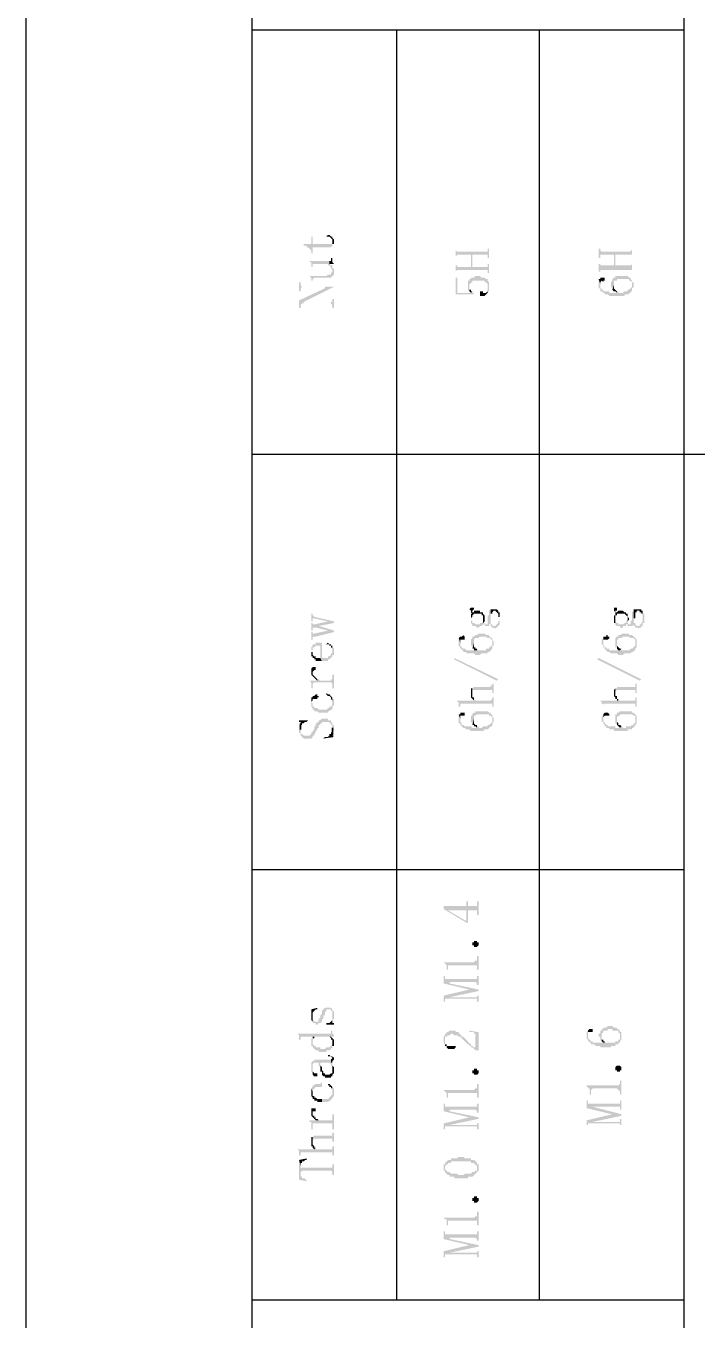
# Model space of a CAD drawing. Header units: millimetres. Extents: x 7018 to 13530, y 4187 to 5692.
# Drawn here: x 8881.97 to 8901.89, y 4671.9 to 4710.3 of the extents above; entities that cross this region are included whole.
import ezdxf

# ---------------------------------------------------------------- set-up
doc = ezdxf.new("R2010")
doc.units = ezdxf.units.MM

msp = doc.modelspace()

# ---------------------------------------------------------------- hatches: boundary and pattern name
at = {"transparency": 33554559}
for points in [[(8890.21, 4703.822), (8890.21, 4703.777), (8890.3, 4703.777), (8890.3, 4703.731), (8890.345, 4703.731), (8890.39, 4703.686), (8890.39, 4703.686), (8890.436, 4703.641), (8890.436, 4703.551), (8890.481, 4703.551), (8890.481, 4703.731), (8891.022, 4703.731), (8891.067, 4703.777), (8891.067, 4703.912), (8891.067, 4703.867), (8891.067, 4703.867), (8891.022, 4703.822), (8890.481, 4703.822), (8890.481, 4704.047), (8890.436, 4704.047), (8890.436, 4703.822)], [(8890.887, 4704.047), (8890.977, 4704.047), (8891.022, 4704.002), (8891.022, 4704.002), (8891.067, 4703.957), (8891.067, 4703.777), (8891.067, 4703.822), (8891.113, 4703.822), (8891.113, 4703.912), (8891.113, 4703.957), (8891.067, 4704.002), (8891.067, 4704.047), (8891.022, 4704.047), (8890.977, 4704.093), (8890.932, 4704.093)], [(8894.723, 4703.686), (8894.723, 4703.416), (8894.723, 4703.461), (8894.723, 4703.461), (8894.768, 4703.506), (8895.174, 4703.506), (8895.174, 4703.145), (8895.22, 4703.506), (8895.671, 4703.506), (8895.671, 4703.461), (8895.671, 4703.416), (8895.716, 4703.416), (8895.716, 4703.686), (8895.671, 4703.686), (8895.671, 4703.641), (8895.671, 4703.596), (8894.768, 4703.596), (8894.723, 4703.641)], [(8894.723, 4703.235), (8894.723, 4702.964), (8894.723, 4703.009), (8894.723, 4703.009), (8894.768, 4703.054), (8895.671, 4703.054), (8895.671, 4702.964), (8895.716, 4702.964), (8895.716, 4703.235), (8895.671, 4703.235), (8895.671, 4703.19), (8895.671, 4703.145), (8895.22, 4703.145), (8895.22, 4703.506), (8895.174, 4703.145), (8894.768, 4703.145), (8894.768, 4703.19), (8894.723, 4703.19), (8894.723, 4703.235)], [(8898.966, 4703.686), (8898.966, 4703.416), (8899.011, 4703.416), (8899.011, 4703.506), (8899.417, 4703.506), (8899.417, 4703.19), (8899.462, 4703.506), (8899.958, 4703.506), (8899.958, 4703.416), (8899.958, 4703.686), (8899.958, 4703.641), (8899.913, 4703.641), (8899.913, 4703.596), (8899.056, 4703.596), (8899.011, 4703.641), (8899.011, 4703.686), (8899.011, 4703.686)], [(8898.966, 4703.235), (8898.966, 4703.009), (8899.011, 4703.009), (8899.011, 4703.054), (8899.958, 4703.054), (8899.958, 4703.009), (8899.958, 4703.235), (8899.958, 4703.235), (8899.913, 4703.19), (8899.462, 4703.19), (8899.462, 4703.506), (8899.417, 4703.19), (8899.011, 4703.19), (8899.011, 4703.235), (8899.011, 4703.235)], [(8890.39, 4703.325), (8890.39, 4703.28), (8890.436, 4703.28), (8890.436, 4703.235), (8890.436, 4703.145), (8890.481, 4703.145), (8890.481, 4703.19), (8890.481, 4703.235), (8890.932, 4703.235), (8890.932, 4703.19), (8890.977, 4703.19), (8891.022, 4703.145), (8891.022, 4703.1), (8891.022, 4703.1), (8891.067, 4703.054), (8891.067, 4703.009), (8891.067, 4703.19), (8891.022, 4703.19), (8890.977, 4703.235), (8890.977, 4703.325)], [(8890.39, 4702.874), (8890.39, 4702.874), (8890.436, 4702.829), (8890.436, 4702.784), (8890.436, 4702.739), (8890.481, 4702.739), (8890.481, 4702.784), (8890.481, 4702.784), (8890.526, 4702.829), (8891.022, 4702.829), (8891.067, 4702.874), (8891.067, 4702.874), (8891.113, 4702.919), (8891.113, 4703.009), (8891.113, 4703.1), (8891.067, 4703.1), (8891.067, 4703.145), (8891.067, 4703.19), (8891.067, 4703.009), (8891.067, 4703.009), (8891.022, 4702.964), (8891.022, 4702.919), (8890.932, 4702.919), (8890.887, 4702.874)], [(8890.977, 4703.325), (8890.977, 4703.235), (8891.113, 4703.235), (8891.067, 4703.28), (8891.067, 4703.325), (8891.067, 4703.416), (8891.022, 4703.416), (8891.022, 4703.37), (8891.022, 4703.325), (8891.022, 4703.325)], [(8890.075, 4702.693), (8890.075, 4702.423), (8890.12, 4702.423), (8890.12, 4702.513), (8890.12, 4702.513), (8890.165, 4702.558), (8890.842, 4702.558), (8890.842, 4702.513), (8891.113, 4702.558), (8890.165, 4702.558), (8890.12, 4702.603), (8890.12, 4702.693)], [(8894.723, 4702.829), (8894.723, 4702.332), (8895.265, 4702.332), (8895.265, 4702.378), (8895.22, 4702.378), (8895.22, 4702.423), (8895.174, 4702.378), (8894.768, 4702.378), (8894.768, 4702.829)], [(8895.084, 4702.603), (8895.084, 4702.558), (8895.084, 4702.468), (8895.084, 4702.468), (8895.129, 4702.423), (8895.129, 4702.603), (8895.129, 4702.648), (8895.174, 4702.648), (8895.174, 4702.693), (8895.22, 4702.693), (8895.22, 4702.739), (8895.581, 4702.739), (8895.581, 4702.693), (8895.626, 4702.693), (8895.671, 4702.648), (8895.671, 4702.603), (8895.671, 4702.423), (8895.716, 4702.423), (8895.716, 4702.513), (8895.716, 4702.603), (8895.716, 4702.693), (8895.716, 4702.693), (8895.671, 4702.739), (8895.671, 4702.784), (8895.626, 4702.784), (8895.581, 4702.829), (8895.49, 4702.829), (8895.445, 4702.874), (8895.31, 4702.874), (8895.265, 4702.829), (8895.174, 4702.829), (8895.174, 4702.784), (8895.129, 4702.784), (8895.129, 4702.739), (8895.084, 4702.739), (8895.084, 4702.648), (8895.084, 4702.648)], [(8898.966, 4702.784), (8899.011, 4702.648), (8899.011, 4702.693), (8899.011, 4702.693), (8899.056, 4702.739), (8899.056, 4702.739), (8899.101, 4702.693), (8899.101, 4702.739), (8899.146, 4702.739), (8899.146, 4702.784), (8899.146, 4702.829), (8899.011, 4702.829), (8899.011, 4702.784)], [(8898.966, 4702.648), (8898.966, 4702.558), (8898.966, 4702.513), (8899.011, 4702.513), (8899.011, 4702.423), (8899.056, 4702.423), (8899.101, 4702.378), (8899.146, 4702.378), (8899.146, 4702.332), (8899.236, 4702.332), (8899.281, 4702.287), (8899.733, 4702.287), (8899.733, 4702.332), (8899.868, 4702.332), (8899.868, 4702.378), (8899.913, 4702.378), (8899.913, 4702.423), (8899.958, 4702.423), (8899.958, 4702.603), (8899.958, 4702.558), (8899.958, 4702.558), (8899.913, 4702.513), (8899.913, 4702.513), (8899.868, 4702.468), (8899.823, 4702.468), (8899.823, 4702.423), (8899.733, 4702.423), (8899.688, 4702.378), (8899.552, 4702.378), (8899.552, 4702.423), (8899.507, 4702.423), (8899.507, 4702.378), (8899.281, 4702.378), (8899.281, 4702.423), (8899.101, 4702.423), (8899.101, 4702.468), (8899.056, 4702.468), (8899.056, 4702.513), (8899.011, 4702.513), (8899.011, 4702.603), (8899.011, 4702.648), (8898.966, 4702.784), (8898.966, 4702.693), (8898.966, 4702.693)], [(8899.327, 4702.603), (8899.327, 4702.558), (8899.327, 4702.558), (8899.372, 4702.513), (8899.372, 4702.468), (8899.372, 4702.468), (8899.417, 4702.603), (8899.417, 4702.648), (8899.417, 4702.739), (8899.507, 4702.739), (8899.507, 4702.784), (8899.868, 4702.784), (8899.868, 4702.739), (8899.913, 4702.739), (8899.958, 4702.693), (8899.958, 4702.648), (8899.958, 4702.468), (8899.958, 4702.513), (8900.004, 4702.558), (8900.004, 4702.603), (8900.004, 4702.693), (8899.958, 4702.693), (8899.958, 4702.739), (8899.958, 4702.739), (8899.913, 4702.784), (8899.913, 4702.829), (8899.868, 4702.829), (8899.823, 4702.874), (8899.462, 4702.874), (8899.462, 4702.829), (8899.417, 4702.829), (8899.372, 4702.784), (8899.372, 4702.739), (8899.327, 4702.693), (8899.327, 4702.648)], [(8890.075, 4702.152), (8890.075, 4701.926), (8890.12, 4701.926), (8890.12, 4702.016), (8890.12, 4702.016), (8890.165, 4702.062), (8890.21, 4702.107), (8891.113, 4702.558), (8890.842, 4702.513)], [(8895.129, 4702.423), (8895.129, 4702.423), (8895.174, 4702.378), (8895.174, 4702.378), (8895.22, 4702.423), (8895.174, 4702.423), (8895.174, 4702.468), (8895.129, 4702.468), (8895.129, 4702.558), (8895.129, 4702.558)], [(8895.445, 4702.332), (8895.445, 4702.287), (8895.581, 4702.287), (8895.626, 4702.332), (8895.626, 4702.332), (8895.671, 4702.378), (8895.671, 4702.558), (8895.671, 4702.513), (8895.671, 4702.423), (8895.671, 4702.423), (8895.626, 4702.378), (8895.536, 4702.378), (8895.536, 4702.423), (8895.445, 4702.423), (8895.445, 4702.378)], [(8899.372, 4702.468), (8899.417, 4702.423), (8899.462, 4702.423), (8899.507, 4702.378), (8899.507, 4702.423), (8899.507, 4702.423), (8899.462, 4702.468), (8899.462, 4702.468), (8899.417, 4702.513), (8899.417, 4702.603), (8899.417, 4702.603)], [(8890.165, 4702.062), (8891.022, 4702.062), (8891.067, 4702.016), (8891.067, 4701.926), (8891.113, 4701.926), (8891.113, 4702.197), (8891.067, 4702.197), (8891.067, 4702.107), (8891.022, 4702.107), (8891.022, 4702.062), (8890.21, 4702.062), (8890.21, 4702.107)], [(8890.436, 4692.855), (8890.436, 4692.629), (8890.481, 4692.629), (8890.481, 4692.674), (8890.481, 4692.719), (8890.526, 4692.719), (8890.932, 4692.629), (8890.932, 4692.629), (8891.113, 4692.584), (8891.113, 4692.629), (8890.526, 4692.764), (8890.526, 4692.764), (8890.481, 4692.809), (8890.481, 4692.855)], [(8895.129, 4692.99), (8895.129, 4692.99), (8895.174, 4692.945), (8895.174, 4692.9), (8895.22, 4692.855), (8895.22, 4692.945), (8895.22, 4692.945), (8895.265, 4692.99), (8895.265, 4693.035), (8895.174, 4693.035)], [(8895.174, 4692.584), (8895.22, 4692.539), (8895.22, 4692.494), (8895.31, 4692.494), (8895.355, 4692.448), (8895.4, 4692.448), (8895.445, 4692.494), (8895.49, 4692.494), (8895.536, 4692.539), (8895.581, 4692.539), (8895.581, 4692.494), (8895.716, 4692.494), (8895.716, 4692.539), (8895.761, 4692.539), (8895.761, 4692.494), (8895.761, 4692.494), (8895.806, 4692.448), (8895.851, 4692.448), (8895.897, 4692.403), (8895.897, 4692.448), (8895.942, 4692.448), (8895.987, 4692.494), (8895.987, 4692.494), (8896.032, 4692.539), (8896.032, 4692.584), (8896.032, 4692.719), (8896.032, 4692.764), (8896.032, 4692.855), (8896.032, 4692.9), (8896.032, 4692.719), (8896.032, 4692.674), (8895.987, 4692.629), (8895.987, 4692.584), (8895.987, 4692.584), (8895.942, 4692.539), (8895.942, 4692.539), (8895.897, 4692.494), (8895.806, 4692.494), (8895.806, 4692.539), (8895.761, 4692.539), (8895.761, 4692.584), (8895.761, 4692.99), (8895.716, 4692.945), (8895.716, 4692.855), (8895.716, 4692.809), (8895.671, 4692.809), (8895.671, 4692.719), (8895.671, 4692.674), (8895.671, 4692.584), (8895.671, 4692.539), (8895.581, 4692.539), (8895.581, 4692.584), (8895.536, 4692.584), (8895.536, 4692.719), (8895.536, 4692.674), (8895.536, 4692.629), (8895.536, 4692.629), (8895.49, 4692.584), (8895.445, 4692.584), (8895.445, 4692.539), (8895.31, 4692.539), (8895.265, 4692.584), (8895.22, 4692.584), (8895.22, 4692.629), (8895.22, 4692.629), (8895.174, 4692.674), (8895.174, 4692.719)], [(8895.174, 4692.719), (8895.174, 4692.674), (8895.174, 4692.584), (8895.174, 4692.719), (8895.174, 4692.719), (8895.22, 4692.764), (8895.22, 4692.809), (8895.22, 4692.809), (8895.265, 4692.855), (8895.49, 4692.855), (8895.49, 4692.809), (8895.536, 4692.809), (8895.536, 4692.719), (8895.536, 4692.584), (8895.581, 4692.629), (8895.581, 4692.719), (8895.581, 4692.809), (8895.581, 4692.809), (8895.536, 4692.855), (8895.536, 4692.9), (8895.445, 4692.9), (8895.445, 4692.945), (8895.265, 4692.945), (8895.265, 4692.9), (8895.22, 4692.9), (8895.22, 4692.945), (8895.22, 4692.855), (8895.174, 4692.855), (8895.174, 4692.809)], [(8895.761, 4692.99), (8895.761, 4692.584), (8895.761, 4692.629), (8895.761, 4692.719), (8895.761, 4692.764), (8895.761, 4692.855), (8895.806, 4692.855), (8895.806, 4692.9), (8895.806, 4692.9), (8895.851, 4692.945), (8895.897, 4692.945), (8895.942, 4692.9), (8895.942, 4692.9), (8895.987, 4692.855), (8895.987, 4692.764), (8896.032, 4692.764), (8896.032, 4692.719), (8896.032, 4692.9), (8895.987, 4692.9), (8895.987, 4692.945), (8895.987, 4692.945), (8895.942, 4692.99)], [(8899.417, 4692.99), (8899.417, 4692.945), (8899.417, 4692.945), (8899.462, 4692.9), (8899.462, 4692.855), (8899.462, 4692.945), (8899.507, 4692.945), (8899.507, 4692.99), (8899.507, 4693.035), (8899.417, 4693.035)], [(8899.417, 4692.719), (8899.417, 4692.674), (8899.417, 4692.584), (8899.462, 4692.584), (8899.462, 4692.719), (8899.462, 4692.809), (8899.507, 4692.809), (8899.507, 4692.855), (8899.733, 4692.855), (8899.778, 4692.809), (8899.778, 4692.809), (8899.823, 4692.764), (8899.823, 4692.719), (8899.823, 4692.584), (8899.823, 4692.629), (8899.823, 4692.629), (8899.868, 4692.674), (8899.868, 4692.719), (8899.868, 4692.719), (8899.823, 4692.764), (8899.823, 4692.809), (8899.823, 4692.855), (8899.778, 4692.855), (8899.778, 4692.9), (8899.733, 4692.9), (8899.688, 4692.945), (8899.552, 4692.945), (8899.507, 4692.9), (8899.462, 4692.9), (8899.462, 4692.945), (8899.462, 4692.855), (8899.462, 4692.809), (8899.417, 4692.809)], [(8899.462, 4692.584), (8899.462, 4692.539), (8899.462, 4692.539), (8899.507, 4692.494), (8899.597, 4692.494), (8899.597, 4692.448), (8899.688, 4692.448), (8899.688, 4692.494), (8899.778, 4692.494), (8899.778, 4692.539), (8899.823, 4692.539), (8899.823, 4692.494), (8899.958, 4692.494), (8900.004, 4692.539), (8900.004, 4692.494), (8900.049, 4692.494), (8900.049, 4692.448), (8900.139, 4692.448), (8900.139, 4692.403), (8900.184, 4692.448), (8900.229, 4692.448), (8900.229, 4692.494), (8900.274, 4692.494), (8900.274, 4692.539), (8900.274, 4692.584), (8900.32, 4692.584), (8900.32, 4692.719), (8900.32, 4692.764), (8900.32, 4692.855), (8900.274, 4692.855), (8900.274, 4692.9), (8900.274, 4692.719), (8900.274, 4692.629), (8900.274, 4692.629), (8900.229, 4692.584), (8900.229, 4692.539), (8900.184, 4692.539), (8900.184, 4692.494), (8900.094, 4692.494), (8900.049, 4692.539), (8900.049, 4692.584), (8900.004, 4692.584), (8900.004, 4692.99), (8900.004, 4692.945), (8900.004, 4692.945), (8899.958, 4692.9), (8899.958, 4692.855), (8899.958, 4692.809), (8899.958, 4692.719), (8899.958, 4692.674), (8899.958, 4692.674), (8899.913, 4692.629), (8899.913, 4692.584), (8899.913, 4692.539), (8899.868, 4692.539), (8899.823, 4692.584), (8899.823, 4692.719), (8899.823, 4692.674), (8899.823, 4692.674), (8899.778, 4692.629), (8899.778, 4692.584), (8899.733, 4692.584), (8899.688, 4692.539), (8899.552, 4692.539), (8899.552, 4692.584), (8899.507, 4692.584), (8899.462, 4692.629), (8899.462, 4692.719)], [(8900.004, 4692.99), (8900.004, 4692.584), (8900.004, 4692.629), (8900.004, 4692.719), (8900.049, 4692.719), (8900.049, 4692.764), (8900.049, 4692.855), (8900.049, 4692.9), (8900.094, 4692.9), (8900.094, 4692.945), (8900.184, 4692.945), (8900.184, 4692.9), (8900.229, 4692.9), (8900.229, 4692.855), (8900.274, 4692.855), (8900.274, 4692.764), (8900.274, 4692.719), (8900.274, 4692.9), (8900.274, 4692.945), (8900.229, 4692.945), (8900.229, 4692.99), (8900.049, 4692.99)], [(8890.436, 4692.584), (8890.436, 4692.358), (8890.481, 4692.358), (8890.481, 4692.403), (8890.481, 4692.448), (8890.571, 4692.448), (8890.661, 4692.494), (8891.113, 4692.584), (8890.932, 4692.629), (8890.526, 4692.539), (8890.481, 4692.539), (8890.481, 4692.584), (8890.481, 4692.584)], [(8890.436, 4692.313), (8890.436, 4692.087), (8890.481, 4692.087), (8890.481, 4692.133), (8890.481, 4692.178), (8890.571, 4692.178), (8891.113, 4692.313), (8890.932, 4692.358), (8890.526, 4692.268), (8890.481, 4692.268), (8890.481, 4692.313), (8890.481, 4692.313)], [(8890.571, 4692.448), (8890.932, 4692.358), (8890.932, 4692.358), (8891.113, 4692.313), (8891.113, 4692.358), (8890.661, 4692.494)], [(8890.436, 4691.862), (8890.436, 4691.726), (8890.436, 4691.771), (8890.481, 4691.771), (8890.481, 4691.817), (8890.481, 4691.862), (8890.526, 4691.862), (8890.571, 4691.907), (8890.706, 4691.907), (8890.706, 4691.546), (8890.752, 4691.456), (8890.932, 4691.456), (8890.932, 4691.501), (8890.977, 4691.501), (8891.022, 4691.546), (8891.022, 4691.546), (8891.067, 4691.591), (8891.067, 4691.636), (8891.113, 4691.636), (8891.113, 4691.726), (8891.113, 4691.771), (8891.113, 4691.817), (8891.067, 4691.862), (8891.067, 4691.907), (8891.067, 4691.771), (8891.067, 4691.681), (8891.022, 4691.681), (8891.022, 4691.636), (8891.022, 4691.636), (8890.977, 4691.591), (8890.932, 4691.591), (8890.932, 4691.546), (8890.752, 4691.546), (8890.752, 4691.997), (8890.571, 4691.997), (8890.571, 4691.952), (8890.481, 4691.952), (8890.481, 4691.907), (8890.481, 4691.907)], [(8890.887, 4691.952), (8890.977, 4691.952), (8890.977, 4691.907), (8891.022, 4691.907), (8891.022, 4691.862), (8891.022, 4691.862), (8891.067, 4691.817), (8891.067, 4691.771), (8891.067, 4691.907), (8891.022, 4691.907), (8891.022, 4691.952), (8890.977, 4691.952), (8890.932, 4691.997), (8890.932, 4691.997)], [(8894.813, 4692.133), (8894.859, 4691.997), (8894.859, 4692.042), (8894.859, 4692.087), (8894.994, 4692.087), (8894.994, 4692.133), (8894.994, 4692.178), (8894.994, 4692.178), (8894.949, 4692.223), (8894.949, 4692.223), (8894.904, 4692.178), (8894.859, 4692.178)], [(8894.813, 4692.042), (8894.813, 4691.952), (8894.813, 4691.907), (8894.813, 4691.907), (8894.859, 4691.862), (8894.859, 4691.817), (8894.904, 4691.817), (8894.904, 4691.771), (8894.949, 4691.771), (8894.949, 4691.726), (8895.039, 4691.726), (8895.039, 4691.681), (8895.265, 4691.681), (8895.31, 4691.636), (8895.445, 4691.636), (8895.49, 4691.681), (8895.671, 4691.681), (8895.671, 4691.726), (8895.716, 4691.726), (8895.761, 4691.771), (8895.761, 4691.771), (8895.806, 4691.817), (8895.806, 4691.997), (8895.806, 4691.952), (8895.806, 4691.907), (8895.761, 4691.907), (8895.761, 4691.862), (8895.716, 4691.862), (8895.716, 4691.817), (8895.626, 4691.817), (8895.626, 4691.771), (8895.4, 4691.771), (8895.355, 4691.817), (8895.355, 4691.771), (8895.039, 4691.771), (8894.994, 4691.817), (8894.949, 4691.817), (8894.904, 4691.862), (8894.904, 4691.862), (8894.859, 4691.907), (8894.859, 4691.997), (8894.859, 4691.997), (8894.813, 4692.133)], [(8895.174, 4691.997), (8895.174, 4691.907), (8895.22, 4691.907), (8895.22, 4691.862), (8895.22, 4691.817), (8895.265, 4691.997), (8895.265, 4692.087), (8895.265, 4692.087), (8895.31, 4692.133), (8895.4, 4692.133), (8895.445, 4692.178), (8895.626, 4692.178), (8895.671, 4692.133), (8895.761, 4692.133), (8895.761, 4692.087), (8895.806, 4692.087), (8895.806, 4691.997), (8895.806, 4691.817), (8895.806, 4691.907), (8895.851, 4691.907), (8895.851, 4691.997), (8895.851, 4692.042), (8895.851, 4692.042), (8895.806, 4692.087), (8895.806, 4692.133), (8895.761, 4692.133), (8895.761, 4692.178), (8895.716, 4692.178), (8895.716, 4692.223), (8895.626, 4692.223), (8895.581, 4692.268), (8895.4, 4692.268), (8895.355, 4692.223), (8895.31, 4692.223), (8895.265, 4692.178), (8895.22, 4692.178), (8895.22, 4692.133), (8895.22, 4692.133), (8895.174, 4692.087), (8895.174, 4692.042), (8895.174, 4692.042)], [(8895.22, 4691.817), (8895.265, 4691.817), (8895.265, 4691.771), (8895.355, 4691.771), (8895.355, 4691.817), (8895.31, 4691.817), (8895.31, 4691.862), (8895.265, 4691.862), (8895.265, 4691.952), (8895.265, 4691.997)], [(8899.056, 4692.042), (8899.056, 4691.952), (8899.056, 4691.952), (8899.101, 4691.907), (8899.101, 4691.862), (8899.146, 4691.862), (8899.146, 4691.817), (8899.146, 4691.817), (8899.191, 4691.771), (8899.191, 4691.771), (8899.236, 4691.726), (8899.281, 4691.726), (8899.327, 4691.681), (8899.507, 4691.681), (8899.552, 4691.636), (8899.688, 4691.636), (8899.733, 4691.681), (8899.913, 4691.681), (8899.958, 4691.726), (8900.004, 4691.726), (8900.004, 4691.771), (8900.049, 4691.771), (8900.049, 4691.817), (8900.049, 4691.997), (8900.049, 4691.952), (8900.049, 4691.907), (8900.049, 4691.907), (8900.004, 4691.862), (8900.004, 4691.862), (8899.958, 4691.817), (8899.913, 4691.817), (8899.868, 4691.771), (8899.643, 4691.771), (8899.643, 4691.817), (8899.597, 4691.771), (8899.281, 4691.771), (8899.281, 4691.817), (8899.191, 4691.817), (8899.191, 4691.862), (8899.146, 4691.862), (8899.146, 4691.907), (8899.101, 4691.907), (8899.101, 4691.997), (8899.101, 4692.133), (8899.101, 4692.133), (8899.056, 4692.087)], [(8899.101, 4692.133), (8899.101, 4691.997), (8899.101, 4692.042), (8899.101, 4692.087), (8899.236, 4692.087), (8899.281, 4692.133), (8899.281, 4692.178), (8899.236, 4692.178), (8899.236, 4692.223), (8899.191, 4692.223), (8899.191, 4692.178), (8899.101, 4692.178)], [(8899.462, 4691.997), (8899.462, 4691.907), (8899.462, 4691.862), (8899.507, 4691.862), (8899.507, 4691.817), (8899.507, 4691.997), (8899.507, 4692.087), (8899.552, 4692.087), (8899.552, 4692.133), (8899.643, 4692.133), (8899.688, 4692.178), (8899.868, 4692.178), (8899.913, 4692.133), (8900.004, 4692.133), (8900.049, 4692.087), (8900.049, 4691.997), (8900.049, 4691.817), (8900.094, 4691.862), (8900.094, 4691.907), (8900.094, 4691.997), (8900.094, 4692.042), (8900.094, 4692.087), (8900.094, 4692.087), (8900.049, 4692.133), (8900.049, 4692.133), (8900.004, 4692.178), (8900.004, 4692.178), (8899.958, 4692.223), (8899.868, 4692.223), (8899.868, 4692.268), (8899.643, 4692.268), (8899.643, 4692.223), (8899.552, 4692.223), (8899.552, 4692.178), (8899.507, 4692.178), (8899.462, 4692.133), (8899.462, 4692.042), (8899.462, 4692.042)], [(8899.507, 4691.817), (8899.507, 4691.817), (8899.552, 4691.771), (8899.597, 4691.771), (8899.643, 4691.817), (8899.597, 4691.817), (8899.552, 4691.862), (8899.552, 4691.862), (8899.507, 4691.907), (8899.507, 4691.952), (8899.507, 4691.997)], [(8890.436, 4691.726), (8890.436, 4691.636), (8890.436, 4691.591), (8890.481, 4691.591), (8890.481, 4691.546), (8890.526, 4691.546), (8890.526, 4691.501), (8890.571, 4691.501), (8890.571, 4691.456), (8890.752, 4691.456), (8890.706, 4691.546), (8890.571, 4691.546), (8890.571, 4691.591), (8890.526, 4691.591), (8890.481, 4691.636), (8890.481, 4691.726), (8890.436, 4691.726), (8890.436, 4691.862), (8890.436, 4691.817), (8890.436, 4691.771)], [(8890.436, 4691.14), (8890.436, 4691.094), (8890.436, 4691.049), (8890.481, 4691.004), (8890.481, 4691.14), (8890.481, 4691.14), (8890.526, 4691.185), (8890.571, 4691.185), (8890.571, 4691.23), (8890.571, 4691.275), (8890.481, 4691.275), (8890.436, 4691.23), (8890.436, 4691.185)], [(8895.987, 4690.914), (8895.942, 4690.869), (8894.678, 4691.501), (8894.678, 4691.546)], [(8900.229, 4690.914), (8900.184, 4690.869), (8898.92, 4691.501), (8898.966, 4691.546)], [(8890.39, 4690.869), (8890.39, 4690.869), (8890.436, 4690.824), (8890.436, 4690.779), (8890.436, 4690.688), (8890.436, 4690.643), (8890.481, 4690.643), (8890.481, 4690.779), (8890.481, 4690.779), (8890.526, 4690.824), (8891.022, 4690.824), (8891.067, 4690.779), (8891.067, 4690.643), (8891.113, 4690.643), (8891.113, 4691.049), (8891.067, 4691.049), (8891.067, 4690.914), (8891.022, 4690.914), (8891.022, 4690.869), (8890.706, 4690.869), (8890.661, 4690.914), (8890.616, 4690.914), (8890.616, 4690.869)], [(8890.481, 4691.004), (8890.481, 4691.004), (8890.526, 4690.959), (8890.526, 4690.959), (8890.571, 4690.914), (8890.571, 4690.914), (8890.616, 4690.869), (8890.616, 4690.914), (8890.616, 4690.914), (8890.571, 4690.959), (8890.571, 4690.959), (8890.526, 4691.004), (8890.526, 4691.004), (8890.481, 4691.049), (8890.481, 4691.094), (8890.481, 4691.14)], [(8890.436, 4690.237), (8890.436, 4690.147), (8890.436, 4690.102), (8890.436, 4690.237), (8890.436, 4690.237), (8890.481, 4690.282), (8890.481, 4690.327), (8890.616, 4690.327), (8890.616, 4690.372), (8890.661, 4690.372), (8890.661, 4690.417), (8890.616, 4690.417), (8890.616, 4690.463), (8890.571, 4690.463), (8890.526, 4690.417), (8890.481, 4690.417), (8890.481, 4690.372), (8890.436, 4690.372), (8890.436, 4690.282), (8890.436, 4690.282)], [(8890.887, 4690.463), (8890.887, 4690.463), (8890.932, 4690.417), (8890.977, 4690.417), (8891.022, 4690.372), (8891.022, 4690.327), (8891.067, 4690.282), (8891.067, 4690.237), (8891.067, 4690.372), (8891.022, 4690.417), (8891.022, 4690.417), (8890.977, 4690.463), (8890.932, 4690.463), (8890.887, 4690.508)], [(8895.174, 4690.508), (8895.174, 4690.463), (8895.174, 4690.372), (8895.174, 4690.372), (8895.22, 4690.327), (8895.22, 4690.327), (8895.265, 4690.282), (8895.265, 4690.327), (8895.265, 4690.372), (8895.22, 4690.372), (8895.22, 4690.417), (8895.22, 4690.643), (8895.174, 4690.643), (8895.174, 4690.598), (8895.174, 4690.553)], [(8895.22, 4690.643), (8895.22, 4690.508), (8895.22, 4690.553), (8895.22, 4690.598), (8895.806, 4690.598), (8895.806, 4690.508), (8895.851, 4690.508), (8895.851, 4690.779), (8895.806, 4690.779), (8895.806, 4690.733), (8895.761, 4690.733), (8895.761, 4690.688), (8895.265, 4690.688)], [(8899.417, 4690.508), (8899.417, 4690.463), (8899.417, 4690.417), (8899.462, 4690.372), (8899.462, 4690.327), (8899.507, 4690.327), (8899.507, 4690.282), (8899.552, 4690.282), (8899.552, 4690.327), (8899.507, 4690.327), (8899.507, 4690.372), (8899.507, 4690.417), (8899.462, 4690.417), (8899.462, 4690.643), (8899.462, 4690.643), (8899.417, 4690.598), (8899.417, 4690.553)], [(8899.462, 4690.643), (8899.462, 4690.508), (8899.462, 4690.553), (8899.462, 4690.553), (8899.507, 4690.598), (8900.049, 4690.598), (8900.049, 4690.508), (8900.094, 4690.508), (8900.094, 4690.779), (8900.049, 4690.779), (8900.049, 4690.733), (8900.049, 4690.688), (8899.507, 4690.688), (8899.507, 4690.643)], [(8890.436, 4690.102), (8890.481, 4690.056), (8890.481, 4690.011), (8890.526, 4690.011), (8890.526, 4689.966), (8890.616, 4689.966), (8890.661, 4689.921), (8890.932, 4689.921), (8890.932, 4689.966), (8890.977, 4689.966), (8891.022, 4690.011), (8891.067, 4690.011), (8891.067, 4690.056), (8891.067, 4690.102), (8891.113, 4690.147), (8891.113, 4690.237), (8891.113, 4690.327), (8891.067, 4690.327), (8891.067, 4690.372), (8891.067, 4690.237), (8891.067, 4690.192), (8891.067, 4690.147), (8891.022, 4690.102), (8890.977, 4690.102), (8890.977, 4690.056), (8890.932, 4690.056), (8890.887, 4690.011), (8890.661, 4690.011), (8890.616, 4690.056), (8890.526, 4690.056), (8890.526, 4690.102), (8890.481, 4690.102), (8890.481, 4690.147), (8890.481, 4690.192), (8890.436, 4690.237)], [(8894.768, 4690.282), (8894.768, 4690.237), (8894.813, 4690.237), (8894.813, 4690.192), (8894.813, 4690.102), (8894.859, 4690.102), (8894.859, 4690.147), (8894.859, 4690.192), (8895.806, 4690.192), (8895.806, 4690.102), (8895.851, 4690.102), (8895.851, 4690.372), (8895.806, 4690.372), (8895.806, 4690.327), (8895.806, 4690.327), (8895.761, 4690.282), (8895.31, 4690.282), (8895.265, 4690.327), (8895.265, 4690.282)], [(8899.011, 4690.282), (8899.011, 4690.282), (8899.056, 4690.237), (8899.056, 4690.192), (8899.101, 4690.192), (8899.101, 4690.102), (8899.101, 4690.147), (8899.101, 4690.147), (8899.146, 4690.192), (8900.049, 4690.192), (8900.049, 4690.102), (8900.094, 4690.102), (8900.094, 4690.372), (8900.049, 4690.372), (8900.049, 4690.327), (8900.049, 4690.282), (8899.552, 4690.282), (8899.552, 4690.327), (8899.552, 4690.282)], [(8890.075, 4689.425), (8890.075, 4689.334), (8890.075, 4689.334), (8890.12, 4689.289), (8890.12, 4689.244), (8890.12, 4689.244), (8890.165, 4689.199), (8890.165, 4689.199), (8890.21, 4689.154), (8890.436, 4689.154), (8890.481, 4689.199), (8890.481, 4689.244), (8890.526, 4689.244), (8890.526, 4689.289), (8890.526, 4689.289), (8890.571, 4689.334), (8890.571, 4689.379), (8890.616, 4689.425), (8890.616, 4689.47), (8890.661, 4689.47), (8890.661, 4689.56), (8890.706, 4689.56), (8890.706, 4689.605), (8890.752, 4689.605), (8890.752, 4689.65), (8890.977, 4689.65), (8890.977, 4689.605), (8891.022, 4689.605), (8891.022, 4689.56), (8891.067, 4689.56), (8891.067, 4689.47), (8891.067, 4689.289), (8891.067, 4689.334), (8891.113, 4689.379), (8891.113, 4689.47), (8891.113, 4689.56), (8891.067, 4689.56), (8891.067, 4689.605), (8891.067, 4689.605), (8891.022, 4689.65), (8891.022, 4689.695), (8890.932, 4689.695), (8890.932, 4689.741), (8890.752, 4689.741), (8890.706, 4689.695), (8890.661, 4689.695), (8890.661, 4689.65), (8890.616, 4689.65), (8890.616, 4689.605), (8890.571, 4689.605), (8890.571, 4689.515), (8890.526, 4689.515), (8890.526, 4689.425), (8890.481, 4689.379), (8890.481, 4689.334), (8890.436, 4689.334), (8890.436, 4689.289), (8890.436, 4689.289), (8890.39, 4689.244), (8890.21, 4689.244), (8890.165, 4689.289), (8890.12, 4689.289), (8890.12, 4689.379), (8890.12, 4689.56), (8890.075, 4689.56), (8890.075, 4689.47), (8890.075, 4689.47)], [(8890.075, 4689.695), (8890.075, 4689.65), (8890.12, 4689.65), (8890.12, 4689.47), (8890.12, 4689.56), (8890.165, 4689.56), (8890.165, 4689.605), (8890.21, 4689.605), (8890.255, 4689.65), (8890.3, 4689.65), (8890.345, 4689.695), (8890.3, 4689.695)], [(8894.813, 4689.876), (8894.859, 4689.741), (8894.859, 4689.786), (8894.859, 4689.831), (8894.994, 4689.831), (8894.994, 4689.876), (8894.994, 4689.921), (8894.859, 4689.921), (8894.859, 4689.876)], [(8894.813, 4689.741), (8894.813, 4689.65), (8894.813, 4689.605), (8894.859, 4689.605), (8894.859, 4689.56), (8894.859, 4689.56), (8894.904, 4689.515), (8894.904, 4689.515), (8894.949, 4689.47), (8894.994, 4689.47), (8895.039, 4689.425), (8895.129, 4689.425), (8895.174, 4689.379), (8895.536, 4689.379), (8895.581, 4689.425), (8895.671, 4689.425), (8895.716, 4689.47), (8895.716, 4689.47), (8895.761, 4689.515), (8895.806, 4689.515), (8895.806, 4689.695), (8895.806, 4689.65), (8895.806, 4689.65), (8895.761, 4689.605), (8895.761, 4689.605), (8895.716, 4689.56), (8895.671, 4689.56), (8895.671, 4689.515), (8895.536, 4689.515), (8895.49, 4689.47), (8895.4, 4689.47), (8895.4, 4689.515), (8895.355, 4689.515), (8895.355, 4689.47), (8895.22, 4689.47), (8895.174, 4689.515), (8894.994, 4689.515), (8894.949, 4689.56), (8894.904, 4689.56), (8894.904, 4689.605), (8894.859, 4689.65), (8894.859, 4689.695), (8894.859, 4689.741), (8894.813, 4689.876), (8894.813, 4689.831), (8894.813, 4689.786)], [(8895.174, 4689.741), (8895.174, 4689.65), (8895.174, 4689.65), (8895.22, 4689.605), (8895.22, 4689.56), (8895.22, 4689.56), (8895.265, 4689.741), (8895.265, 4689.786), (8895.265, 4689.831), (8895.31, 4689.831), (8895.355, 4689.876), (8895.716, 4689.876), (8895.716, 4689.831), (8895.761, 4689.831), (8895.806, 4689.786), (8895.806, 4689.56), (8895.806, 4689.605), (8895.806, 4689.605), (8895.851, 4689.65), (8895.851, 4689.741), (8895.851, 4689.786), (8895.806, 4689.786), (8895.806, 4689.876), (8895.761, 4689.876), (8895.761, 4689.921), (8895.716, 4689.921), (8895.671, 4689.966), (8895.31, 4689.966), (8895.31, 4689.921), (8895.265, 4689.921), (8895.22, 4689.876), (8895.22, 4689.831), (8895.174, 4689.831)], [(8895.22, 4689.56), (8895.265, 4689.56), (8895.265, 4689.515), (8895.31, 4689.515), (8895.355, 4689.47), (8895.355, 4689.56), (8895.31, 4689.56), (8895.265, 4689.605), (8895.265, 4689.65), (8895.265, 4689.741)], [(8899.056, 4689.741), (8899.056, 4689.65), (8899.101, 4689.65), (8899.101, 4689.605), (8899.101, 4689.605), (8899.146, 4689.56), (8899.146, 4689.515), (8899.191, 4689.515), (8899.191, 4689.47), (8899.281, 4689.47), (8899.281, 4689.425), (8899.417, 4689.425), (8899.417, 4689.379), (8899.823, 4689.379), (8899.823, 4689.425), (8899.958, 4689.425), (8899.958, 4689.47), (8900.004, 4689.47), (8900.004, 4689.515), (8900.049, 4689.515), (8900.049, 4689.695), (8900.049, 4689.65), (8900.049, 4689.605), (8900.004, 4689.605), (8900.004, 4689.56), (8899.958, 4689.56), (8899.913, 4689.515), (8899.778, 4689.515), (8899.778, 4689.47), (8899.688, 4689.47), (8899.643, 4689.515), (8899.643, 4689.515), (8899.597, 4689.47), (8899.462, 4689.47), (8899.462, 4689.515), (8899.236, 4689.515), (8899.236, 4689.56), (8899.191, 4689.56), (8899.146, 4689.605), (8899.146, 4689.65), (8899.101, 4689.65), (8899.101, 4689.695), (8899.101, 4689.876), (8899.101, 4689.831), (8899.056, 4689.831), (8899.056, 4689.786)], [(8899.101, 4689.876), (8899.101, 4689.741), (8899.101, 4689.786), (8899.101, 4689.786), (8899.146, 4689.831), (8899.281, 4689.831), (8899.281, 4689.876), (8899.281, 4689.876), (8899.236, 4689.921), (8899.146, 4689.921)], [(8899.462, 4689.741), (8899.462, 4689.65), (8899.462, 4689.605), (8899.462, 4689.605), (8899.507, 4689.56), (8899.507, 4689.741), (8899.507, 4689.786), (8899.507, 4689.786), (8899.552, 4689.831), (8899.597, 4689.831), (8899.597, 4689.876), (8899.958, 4689.876), (8900.004, 4689.831), (8900.049, 4689.831), (8900.049, 4689.786), (8900.049, 4689.56), (8900.094, 4689.605), (8900.094, 4689.65), (8900.094, 4689.741), (8900.094, 4689.786), (8900.094, 4689.831), (8900.049, 4689.876), (8900.049, 4689.876), (8900.004, 4689.921), (8899.958, 4689.921), (8899.958, 4689.966), (8899.597, 4689.966), (8899.552, 4689.921), (8899.507, 4689.921), (8899.507, 4689.876), (8899.462, 4689.876), (8899.462, 4689.831)], [(8899.507, 4689.56), (8899.507, 4689.56), (8899.552, 4689.515), (8899.552, 4689.515), (8899.597, 4689.47), (8899.643, 4689.515), (8899.597, 4689.56), (8899.552, 4689.56), (8899.552, 4689.605), (8899.552, 4689.605), (8899.507, 4689.65), (8899.507, 4689.741)], [(8890.797, 4689.154), (8890.797, 4689.154), (8891.113, 4689.199), (8891.113, 4689.199), (8891.067, 4689.244), (8891.067, 4689.379), (8891.067, 4689.334), (8891.022, 4689.334), (8891.022, 4689.289), (8890.977, 4689.289), (8890.977, 4689.244), (8890.977, 4689.244), (8890.932, 4689.199), (8890.842, 4689.199)], [(8894.362, 4684.189), (8894.362, 4684.099), (8895.039, 4683.693), (8895.084, 4683.693), (8895.084, 4684.054), (8895.355, 4684.054), (8895.355, 4683.918), (8895.4, 4683.918), (8895.4, 4684.325), (8895.355, 4684.325), (8895.355, 4684.234), (8895.355, 4684.189), (8895.084, 4684.189), (8895.084, 4684.325), (8895.039, 4684.325), (8895.039, 4683.738), (8894.497, 4684.054), (8894.497, 4684.054)], [(8894.362, 4684.189), (8894.497, 4684.054), (8895.039, 4684.054), (8895.039, 4683.738), (8895.039, 4684.189)], [(8895.4, 4683.061), (8895.4, 4683.016), (8895.4, 4683.016), (8895.355, 4682.971), (8895.265, 4682.971), (8895.265, 4683.016), (8895.22, 4683.016), (8895.22, 4683.061), (8895.22, 4683.106), (8895.265, 4683.106), (8895.265, 4683.151), (8895.355, 4683.151), (8895.355, 4683.106), (8895.4, 4683.106), (8895.4, 4683.061)], [(8894.362, 4682.519), (8894.362, 4682.519), (8894.407, 4682.474), (8894.407, 4682.474), (8894.452, 4682.429), (8894.452, 4682.384), (8894.452, 4682.294), (8894.497, 4682.294), (8894.497, 4682.429), (8895.355, 4682.429), (8895.355, 4682.384), (8895.355, 4682.294), (8895.4, 4682.294), (8895.4, 4682.7), (8895.355, 4682.7), (8895.355, 4682.61), (8895.355, 4682.564), (8895.31, 4682.564), (8895.265, 4682.519)], [(8894.362, 4682.113), (8894.362, 4681.888), (8895.129, 4681.707), (8895.129, 4681.707), (8895.4, 4681.662), (8895.4, 4681.707), (8894.543, 4681.888), (8894.543, 4681.933), (8894.452, 4682.023), (8894.407, 4682.023), (8894.407, 4682.113)], [(8894.452, 4682.023), (8894.543, 4681.933), (8895.31, 4681.933), (8895.355, 4681.888), (8895.355, 4681.842), (8895.4, 4681.842), (8895.4, 4682.113), (8895.355, 4682.113), (8895.355, 4682.068), (8895.355, 4682.023), (8895.31, 4682.023)], [(8894.362, 4681.526), (8894.362, 4681.346), (8894.407, 4681.346), (8894.407, 4681.391), (8894.407, 4681.436), (8894.452, 4681.436), (8894.543, 4681.481), (8895.4, 4681.662), (8895.129, 4681.707)], [(8894.452, 4681.436), (8895.355, 4681.436), (8895.355, 4681.346), (8895.4, 4681.346), (8895.4, 4681.526), (8895.355, 4681.526), (8895.355, 4681.481), (8894.543, 4681.481)], [(8890.436, 4681.12), (8890.436, 4681.075), (8890.481, 4680.759), (8890.481, 4680.94), (8890.481, 4680.985), (8890.481, 4681.03), (8890.526, 4681.075), (8890.526, 4681.075), (8890.571, 4681.12), (8890.616, 4681.12), (8890.616, 4681.165)], [(8890.436, 4680.94), (8890.436, 4680.849), (8890.436, 4680.804), (8890.481, 4680.759), (8890.436, 4681.075), (8890.436, 4681.03)], [(8890.481, 4680.759), (8890.481, 4680.714), (8890.571, 4680.714), (8890.571, 4680.669), (8890.616, 4680.669), (8890.661, 4680.714), (8890.706, 4680.714), (8890.752, 4680.759), (8890.752, 4680.804), (8890.752, 4680.804), (8890.797, 4680.849), (8890.797, 4680.895), (8890.797, 4680.94), (8890.842, 4680.94), (8890.842, 4681.03), (8890.842, 4681.03), (8890.887, 4681.075), (8890.887, 4681.12), (8891.022, 4681.12), (8891.022, 4681.075), (8891.067, 4681.075), (8891.067, 4681.03), (8891.067, 4680.759), (8891.067, 4680.804), (8891.113, 4680.849), (8891.113, 4680.94), (8891.113, 4681.075), (8891.067, 4681.075), (8891.067, 4681.12), (8891.067, 4681.12), (8891.022, 4681.165), (8890.842, 4681.165), (8890.797, 4681.12), (8890.797, 4681.12), (8890.752, 4681.075), (8890.752, 4681.03), (8890.752, 4680.985), (8890.706, 4680.94), (8890.706, 4680.895), (8890.706, 4680.849), (8890.661, 4680.849), (8890.661, 4680.759), (8890.526, 4680.759), (8890.481, 4680.804), (8890.481, 4680.849), (8890.481, 4680.94)], [(8890.887, 4680.714), (8890.887, 4680.669), (8891.113, 4680.669), (8891.113, 4680.714), (8891.067, 4680.714), (8891.067, 4680.94), (8891.067, 4680.895), (8891.067, 4680.804), (8891.067, 4680.804), (8891.022, 4680.759), (8891.022, 4680.759), (8890.977, 4680.714), (8890.932, 4680.714)], [(8890.029, 4680.398), (8890.029, 4680.398), (8890.075, 4680.353), (8890.075, 4680.308), (8890.075, 4680.218), (8890.12, 4680.218), (8890.12, 4680.308), (8890.526, 4680.308), (8890.526, 4680.263), (8890.526, 4680.308), (8891.113, 4680.308), (8891.113, 4680.353), (8891.113, 4680.353), (8891.067, 4680.398), (8891.067, 4680.443), (8891.067, 4680.488), (8891.022, 4680.488), (8891.022, 4680.443), (8891.022, 4680.398), (8890.977, 4680.398)], [(8894.362, 4680.218), (8894.362, 4680.172), (8894.362, 4680.127), (8894.407, 4680.082), (8894.407, 4680.218), (8894.407, 4680.308), (8894.452, 4680.308), (8894.497, 4680.353), (8894.543, 4680.353), (8894.588, 4680.398), (8894.633, 4680.398), (8894.678, 4680.353), (8894.768, 4680.353), (8894.813, 4680.308), (8894.859, 4680.308), (8894.904, 4680.263), (8894.904, 4680.263), (8894.949, 4680.218), (8894.949, 4680.218), (8894.994, 4680.172), (8894.994, 4680.172), (8895.039, 4680.127), (8895.039, 4680.127), (8895.084, 4680.082), (8895.129, 4680.082), (8895.129, 4680.037), (8895.174, 4680.037), (8895.174, 4679.992), (8895.22, 4679.992), (8895.265, 4679.947), (8895.265, 4679.947), (8895.31, 4679.902), (8895.31, 4679.992), (8895.265, 4679.992), (8895.22, 4680.037), (8895.174, 4680.037), (8895.174, 4680.082), (8895.174, 4680.082), (8895.129, 4680.127), (8895.084, 4680.127), (8895.084, 4680.172), (8895.084, 4680.172), (8895.039, 4680.218), (8895.039, 4680.218), (8894.994, 4680.263), (8894.994, 4680.263), (8894.949, 4680.308), (8894.904, 4680.308), (8894.904, 4680.353), (8894.859, 4680.353), (8894.859, 4680.398), (8894.813, 4680.398), (8894.813, 4680.443), (8894.723, 4680.443), (8894.723, 4680.488), (8894.543, 4680.488), (8894.497, 4680.443), (8894.452, 4680.443), (8894.452, 4680.398), (8894.407, 4680.398), (8894.407, 4680.353), (8894.407, 4680.353), (8894.362, 4680.308), (8894.362, 4680.263), (8894.362, 4680.263)], [(8895.129, 4680.488), (8895.129, 4680.443), (8895.265, 4680.443), (8895.265, 4680.398), (8895.31, 4680.398), (8895.31, 4679.902), (8895.4, 4679.902), (8895.4, 4680.443)], [(8898.605, 4680.353), (8898.605, 4680.308), (8898.605, 4680.263), (8898.65, 4680.218), (8898.65, 4680.172), (8898.695, 4680.172), (8898.695, 4680.127), (8898.74, 4680.127), (8898.74, 4680.082), (8898.83, 4680.082), (8898.875, 4680.037), (8899.011, 4680.037), (8899.011, 4679.992), (8899.327, 4679.992), (8899.327, 4680.037), (8899.462, 4680.037), (8899.462, 4680.082), (8899.552, 4680.082), (8899.552, 4680.127), (8899.597, 4680.127), (8899.597, 4680.172), (8899.597, 4680.308), (8899.597, 4680.218), (8899.552, 4680.218), (8899.552, 4680.172), (8899.462, 4680.172), (8899.462, 4680.127), (8898.785, 4680.127), (8898.785, 4680.172), (8898.74, 4680.172), (8898.695, 4680.218), (8898.695, 4680.218), (8898.65, 4680.263), (8898.65, 4680.308), (8898.65, 4680.488), (8898.605, 4680.443), (8898.605, 4680.398)], [(8898.65, 4680.488), (8898.65, 4680.353), (8898.65, 4680.443), (8898.785, 4680.443), (8898.785, 4680.534), (8898.695, 4680.534)], [(8898.966, 4680.353), (8898.966, 4680.308), (8899.011, 4680.308), (8899.011, 4680.218), (8899.011, 4680.218), (8899.056, 4680.172), (8899.056, 4680.353), (8899.056, 4680.398), (8899.056, 4680.398), (8899.101, 4680.443), (8899.101, 4680.488), (8899.236, 4680.488), (8899.236, 4680.534), (8899.372, 4680.534), (8899.372, 4680.488), (8899.552, 4680.488), (8899.552, 4680.443), (8899.552, 4680.443), (8899.597, 4680.398), (8899.597, 4680.172), (8899.643, 4680.218), (8899.643, 4680.308), (8899.643, 4680.353), (8899.643, 4680.443), (8899.597, 4680.443), (8899.597, 4680.488), (8899.597, 4680.488), (8899.552, 4680.534), (8899.507, 4680.534), (8899.507, 4680.579), (8899.417, 4680.579), (8899.372, 4680.624), (8899.236, 4680.624), (8899.191, 4680.579), (8899.101, 4680.579), (8899.101, 4680.534), (8899.056, 4680.534), (8899.056, 4680.488), (8899.011, 4680.488), (8899.011, 4680.443), (8899.011, 4680.398), (8898.966, 4680.398)], [(8890.436, 4680.127), (8890.436, 4680.082), (8890.436, 4680.037), (8890.481, 4680.037), (8890.481, 4679.992), (8890.481, 4679.992), (8890.526, 4679.947), (8890.526, 4679.947), (8890.571, 4679.902), (8890.661, 4679.902), (8890.661, 4679.857), (8890.887, 4679.857), (8890.887, 4679.902), (8890.977, 4679.902), (8891.022, 4679.947), (8891.022, 4679.947), (8891.067, 4679.992), (8891.067, 4680.127), (8891.067, 4680.082), (8891.067, 4680.082), (8891.022, 4680.037), (8891.022, 4680.037), (8890.977, 4679.992), (8890.887, 4679.992), (8890.842, 4679.947), (8890.706, 4679.947), (8890.706, 4679.992), (8890.571, 4679.992), (8890.571, 4680.037), (8890.526, 4680.037), (8890.481, 4680.082), (8890.481, 4680.263), (8890.436, 4680.263), (8890.436, 4680.218), (8890.436, 4680.172)], [(8890.481, 4680.263), (8890.481, 4680.172), (8890.481, 4680.263), (8890.526, 4680.263), (8890.526, 4680.308), (8890.481, 4680.308)], [(8890.977, 4680.308), (8891.022, 4680.263), (8891.022, 4680.218), (8891.067, 4680.218), (8891.067, 4679.992), (8891.067, 4680.037), (8891.113, 4680.037), (8891.113, 4680.082), (8891.113, 4680.127), (8891.113, 4680.172), (8891.113, 4680.218), (8891.067, 4680.263), (8891.067, 4680.263), (8891.022, 4680.308)], [(8894.407, 4680.082), (8894.407, 4680.037), (8894.452, 4680.037), (8894.452, 4679.992), (8894.452, 4679.992), (8894.497, 4679.947), (8894.678, 4679.947), (8894.723, 4679.992), (8894.723, 4680.037), (8894.452, 4680.037), (8894.452, 4680.082), (8894.407, 4680.082), (8894.407, 4680.172), (8894.407, 4680.172)], [(8899.056, 4680.172), (8899.056, 4680.172), (8899.101, 4680.127), (8899.146, 4680.127), (8899.146, 4680.172), (8899.101, 4680.172), (8899.101, 4680.218), (8899.056, 4680.218), (8899.056, 4680.263), (8899.056, 4680.353)], [(8890.932, 4679.766), (8890.932, 4679.721), (8891.022, 4679.721), (8891.067, 4679.676), (8891.067, 4679.541), (8891.067, 4679.586), (8891.067, 4679.586), (8891.113, 4679.631), (8891.113, 4679.676), (8891.067, 4679.721), (8891.022, 4679.721), (8890.977, 4679.766)], [(8891.022, 4679.631), (8891.022, 4679.541), (8891.067, 4679.541), (8891.067, 4679.676), (8891.067, 4679.676)], [(8890.436, 4679.405), (8890.436, 4679.36), (8890.436, 4679.27), (8890.436, 4679.27), (8890.481, 4679.225), (8890.481, 4679.405), (8890.481, 4679.496), (8890.481, 4679.496), (8890.526, 4679.541), (8890.661, 4679.541), (8890.661, 4679.45), (8890.706, 4679.405), (8890.706, 4679.36), (8890.706, 4679.541), (8890.977, 4679.541), (8891.022, 4679.496), (8891.022, 4679.45), (8891.067, 4679.45), (8891.067, 4679.36), (8891.067, 4679.315), (8891.067, 4679.496), (8891.067, 4679.496), (8891.022, 4679.541), (8891.022, 4679.631), (8890.526, 4679.631), (8890.526, 4679.586), (8890.481, 4679.586), (8890.436, 4679.541)], [(8890.481, 4679.225), (8890.481, 4679.18), (8890.481, 4679.18), (8890.526, 4679.134), (8890.616, 4679.134), (8890.616, 4679.18), (8890.616, 4679.225), (8890.526, 4679.225), (8890.481, 4679.27), (8890.481, 4679.405)], [(8890.706, 4679.36), (8890.706, 4679.27), (8890.752, 4679.27), (8890.752, 4679.225), (8890.752, 4679.18), (8890.752, 4679.18), (8890.797, 4679.134), (8890.842, 4679.134), (8890.842, 4679.089), (8891.022, 4679.089), (8891.022, 4679.134), (8891.067, 4679.134), (8891.067, 4679.18), (8891.067, 4679.18), (8891.113, 4679.225), (8891.113, 4679.315), (8891.113, 4679.36), (8891.113, 4679.405), (8891.067, 4679.45), (8891.067, 4679.27), (8891.067, 4679.225), (8891.022, 4679.225), (8890.977, 4679.18), (8890.842, 4679.18), (8890.842, 4679.225), (8890.797, 4679.225), (8890.797, 4679.27), (8890.797, 4679.27), (8890.752, 4679.315), (8890.752, 4679.36), (8890.752, 4679.405), (8890.706, 4679.45), (8890.706, 4679.541)], [(8895.4, 4679.27), (8895.4, 4679.225), (8895.4, 4679.225), (8895.355, 4679.18), (8895.265, 4679.18), (8895.265, 4679.225), (8895.22, 4679.225), (8895.22, 4679.27), (8895.22, 4679.315), (8895.265, 4679.315), (8895.265, 4679.36), (8895.355, 4679.36), (8895.355, 4679.315), (8895.4, 4679.315), (8895.4, 4679.27)], [(8899.643, 4679.36), (8899.643, 4679.315), (8899.597, 4679.315), (8899.597, 4679.27), (8899.507, 4679.27), (8899.507, 4679.315), (8899.462, 4679.315), (8899.462, 4679.36), (8899.462, 4679.405), (8899.462, 4679.405), (8899.507, 4679.45), (8899.597, 4679.45), (8899.643, 4679.405), (8899.643, 4679.36)], [(8890.436, 4678.773), (8890.481, 4678.683), (8890.481, 4678.728), (8890.481, 4678.728), (8890.526, 4678.773), (8890.526, 4678.773), (8890.571, 4678.819), (8890.752, 4678.819), (8890.752, 4678.367), (8890.932, 4678.367), (8890.977, 4678.412), (8891.022, 4678.412), (8891.022, 4678.457), (8891.067, 4678.457), (8891.067, 4678.503), (8891.067, 4678.503), (8891.113, 4678.548), (8891.113, 4678.593), (8891.113, 4678.683), (8891.113, 4678.728), (8891.113, 4678.773), (8891.067, 4678.773), (8891.067, 4678.819), (8891.067, 4678.683), (8891.067, 4678.593), (8891.067, 4678.593), (8891.022, 4678.548), (8891.022, 4678.548), (8890.977, 4678.503), (8890.977, 4678.503), (8890.932, 4678.457), (8890.752, 4678.457), (8890.752, 4678.954), (8890.752, 4678.954), (8890.706, 4678.909), (8890.571, 4678.909), (8890.526, 4678.864), (8890.481, 4678.864), (8890.481, 4678.819), (8890.481, 4678.819)], [(8890.932, 4678.864), (8890.977, 4678.864), (8890.977, 4678.819), (8891.022, 4678.819), (8891.022, 4678.773), (8891.067, 4678.773), (8891.067, 4678.728), (8891.067, 4678.683), (8891.067, 4678.819), (8891.067, 4678.819), (8891.022, 4678.864), (8891.022, 4678.864), (8890.977, 4678.909), (8890.932, 4678.909)], [(8894.362, 4678.728), (8894.362, 4678.728), (8894.407, 4678.683), (8894.407, 4678.683), (8894.452, 4678.638), (8894.452, 4678.593), (8894.452, 4678.503), (8894.497, 4678.503), (8894.497, 4678.638), (8895.355, 4678.638), (8895.355, 4678.593), (8895.355, 4678.503), (8895.4, 4678.503), (8895.4, 4678.909), (8895.355, 4678.909), (8895.355, 4678.819), (8895.355, 4678.773), (8895.31, 4678.773), (8895.265, 4678.728)], [(8898.605, 4678.864), (8898.605, 4678.819), (8898.65, 4678.819), (8898.65, 4678.773), (8898.695, 4678.773), (8898.695, 4678.728), (8898.695, 4678.593), (8898.74, 4678.593), (8898.74, 4678.728), (8898.74, 4678.728), (8898.785, 4678.773), (8899.507, 4678.773), (8899.552, 4678.728), (8899.552, 4678.728), (8899.597, 4678.683), (8899.597, 4678.593), (8899.643, 4678.593), (8899.643, 4678.999), (8899.597, 4678.999), (8899.597, 4678.909), (8899.597, 4678.909), (8899.552, 4678.864), (8899.507, 4678.864)], [(8890.436, 4678.638), (8890.436, 4678.548), (8890.436, 4678.548), (8890.481, 4678.503), (8890.481, 4678.457), (8890.526, 4678.457), (8890.526, 4678.412), (8890.616, 4678.412), (8890.616, 4678.367), (8890.752, 4678.367), (8890.752, 4678.457), (8890.616, 4678.457), (8890.571, 4678.503), (8890.526, 4678.503), (8890.526, 4678.548), (8890.481, 4678.548), (8890.481, 4678.593), (8890.481, 4678.683), (8890.436, 4678.773), (8890.436, 4678.728), (8890.436, 4678.683)], [(8890.436, 4678.096), (8890.436, 4678.006), (8890.436, 4677.961), (8890.481, 4677.916), (8890.481, 4678.051), (8890.481, 4678.096), (8890.571, 4678.096), (8890.571, 4678.142), (8890.571, 4678.187), (8890.436, 4678.187), (8890.436, 4678.142)], [(8894.362, 4678.322), (8894.362, 4678.096), (8895.129, 4677.916), (8895.129, 4677.916), (8895.4, 4677.871), (8895.4, 4677.916), (8894.543, 4678.096), (8894.543, 4678.142), (8894.452, 4678.232), (8894.407, 4678.232), (8894.407, 4678.322)], [(8894.452, 4678.232), (8894.543, 4678.142), (8895.31, 4678.142), (8895.355, 4678.096), (8895.355, 4678.051), (8895.4, 4678.051), (8895.4, 4678.322), (8895.355, 4678.322), (8895.355, 4678.277), (8895.355, 4678.232), (8895.31, 4678.232)], [(8898.605, 4678.412), (8898.605, 4678.187), (8899.372, 4678.006), (8899.372, 4678.006), (8899.643, 4677.961), (8899.643, 4678.006), (8898.785, 4678.232), (8898.785, 4678.232), (8898.695, 4678.322), (8898.65, 4678.322), (8898.65, 4678.367), (8898.65, 4678.412)], [(8898.695, 4678.322), (8898.785, 4678.232), (8899.597, 4678.232), (8899.597, 4678.187), (8899.597, 4678.142), (8899.643, 4678.142), (8899.643, 4678.412), (8899.597, 4678.412), (8899.597, 4678.367), (8899.597, 4678.322), (8899.552, 4678.322)], [(8890.39, 4677.826), (8890.39, 4677.78), (8890.436, 4677.78), (8890.436, 4677.69), (8890.436, 4677.645), (8890.436, 4677.555), (8890.481, 4677.555), (8890.481, 4677.69), (8890.481, 4677.735), (8891.067, 4677.735), (8891.067, 4677.69), (8891.067, 4677.555), (8891.113, 4677.555), (8891.113, 4678.006), (8891.067, 4678.006), (8891.067, 4677.871), (8891.067, 4677.826), (8890.616, 4677.826)], [(8890.481, 4677.916), (8890.481, 4677.916), (8890.526, 4677.871), (8890.526, 4677.871), (8890.571, 4677.826), (8890.661, 4677.826), (8890.616, 4677.871), (8890.571, 4677.871), (8890.571, 4677.916), (8890.526, 4677.916), (8890.526, 4677.961), (8890.481, 4677.961), (8890.481, 4678.006), (8890.481, 4678.051)], [(8894.362, 4677.735), (8894.362, 4677.555), (8894.407, 4677.555), (8894.407, 4677.6), (8894.407, 4677.645), (8894.452, 4677.645), (8894.543, 4677.69), (8895.4, 4677.871), (8895.129, 4677.916)], [(8894.452, 4677.645), (8895.355, 4677.645), (8895.355, 4677.555), (8895.4, 4677.555), (8895.4, 4677.735), (8895.355, 4677.735), (8895.355, 4677.69), (8894.543, 4677.69)], [(8898.605, 4677.826), (8898.605, 4677.69), (8898.65, 4677.69), (8898.65, 4677.735), (8898.695, 4677.735), (8898.785, 4677.78), (8899.643, 4677.961), (8899.372, 4678.006)], [(8898.695, 4677.735), (8899.597, 4677.735), (8899.597, 4677.69), (8899.643, 4677.69), (8899.643, 4677.871), (8899.597, 4677.871), (8899.597, 4677.826), (8899.597, 4677.78), (8898.785, 4677.78)], [(8890.481, 4677.329), (8890.481, 4677.194), (8890.481, 4677.239), (8890.526, 4677.284), (8891.067, 4677.284), (8891.067, 4677.194), (8891.113, 4677.194), (8891.113, 4677.465), (8891.067, 4677.465), (8891.067, 4677.419), (8891.067, 4677.374), (8890.526, 4677.374)], [(8890.029, 4676.968), (8890.029, 4676.968), (8890.075, 4676.923), (8890.075, 4676.878), (8890.075, 4676.788), (8890.12, 4676.788), (8890.12, 4676.833), (8890.12, 4676.878), (8891.067, 4676.878), (8891.067, 4676.788), (8891.113, 4676.788), (8891.113, 4677.058), (8891.067, 4677.058), (8891.067, 4677.013), (8891.067, 4676.968), (8890.571, 4676.968), (8890.571, 4677.013), (8890.526, 4676.968)], [(8890.436, 4677.194), (8890.436, 4677.149), (8890.436, 4677.058), (8890.481, 4677.058), (8890.481, 4677.013), (8890.481, 4677.013), (8890.526, 4676.968), (8890.526, 4676.968), (8890.571, 4677.013), (8890.526, 4677.013), (8890.526, 4677.058), (8890.526, 4677.058), (8890.481, 4677.103), (8890.481, 4677.329), (8890.436, 4677.329), (8890.436, 4677.239), (8890.436, 4677.239)], [(8890.075, 4676.652), (8890.12, 4676.472), (8890.12, 4676.562), (8890.165, 4676.562), (8890.165, 4676.607), (8890.21, 4676.607), (8890.255, 4676.652), (8890.3, 4676.652), (8890.3, 4676.697)], [(8890.075, 4676.652), (8890.075, 4676.065), (8890.3, 4676.02), (8890.3, 4676.065), (8890.255, 4676.065), (8890.255, 4676.111), (8890.165, 4676.111), (8890.165, 4676.156), (8890.12, 4676.156), (8890.12, 4676.246), (8890.12, 4676.472)], [(8894.362, 4676.427), (8894.362, 4676.336), (8894.407, 4676.336), (8894.407, 4676.291), (8894.407, 4676.427), (8894.407, 4676.472), (8894.407, 4676.472), (8894.452, 4676.517), (8894.497, 4676.517), (8894.497, 4676.562), (8894.588, 4676.562), (8894.588, 4676.607), (8895.174, 4676.607), (8895.174, 4676.562), (8895.265, 4676.562), (8895.31, 4676.517), (8895.31, 4676.517), (8895.355, 4676.472), (8895.355, 4676.427), (8895.355, 4676.562), (8895.355, 4676.562), (8895.31, 4676.607), (8895.31, 4676.607), (8895.265, 4676.652), (8895.174, 4676.652), (8895.174, 4676.697), (8894.994, 4676.697), (8894.949, 4676.742), (8894.813, 4676.742), (8894.768, 4676.697), (8894.588, 4676.697), (8894.588, 4676.652), (8894.497, 4676.652), (8894.452, 4676.607), (8894.452, 4676.607), (8894.407, 4676.562), (8894.407, 4676.517), (8894.362, 4676.517)], [(8890.12, 4676.472), (8890.12, 4676.246), (8890.12, 4676.291), (8890.12, 4676.291), (8890.165, 4676.336), (8891.022, 4676.336), (8891.067, 4676.291), (8891.067, 4676.201), (8891.113, 4676.201), (8891.113, 4676.517), (8891.067, 4676.517), (8891.067, 4676.472), (8891.067, 4676.427), (8890.12, 4676.427)], [(8894.407, 4676.291), (8894.452, 4676.246), (8894.452, 4676.246), (8894.497, 4676.201), (8894.543, 4676.201), (8894.543, 4676.156), (8894.678, 4676.156), (8894.678, 4676.111), (8895.084, 4676.111), (8895.084, 4676.156), (8895.22, 4676.156), (8895.265, 4676.201), (8895.265, 4676.201), (8895.31, 4676.246), (8895.31, 4676.246), (8895.355, 4676.291), (8895.355, 4676.291), (8895.4, 4676.336), (8895.4, 4676.381), (8895.4, 4676.427), (8895.4, 4676.472), (8895.4, 4676.517), (8895.355, 4676.517), (8895.355, 4676.562), (8895.355, 4676.381), (8895.355, 4676.336), (8895.31, 4676.336), (8895.265, 4676.291), (8895.22, 4676.291), (8895.174, 4676.246), (8894.994, 4676.246), (8894.949, 4676.201), (8894.813, 4676.201), (8894.768, 4676.246), (8894.588, 4676.246), (8894.543, 4676.291), (8894.497, 4676.291), (8894.452, 4676.336), (8894.452, 4676.336), (8894.407, 4676.381), (8894.407, 4676.427)], [(8895.4, 4675.479), (8895.4, 4675.434), (8895.4, 4675.434), (8895.355, 4675.388), (8895.265, 4675.388), (8895.265, 4675.434), (8895.22, 4675.434), (8895.22, 4675.479), (8895.22, 4675.524), (8895.265, 4675.524), (8895.265, 4675.569), (8895.355, 4675.569), (8895.355, 4675.524), (8895.4, 4675.524), (8895.4, 4675.479)], [(8894.362, 4674.937), (8894.362, 4674.937), (8894.407, 4674.892), (8894.452, 4674.892), (8894.452, 4674.847), (8894.452, 4674.802), (8894.452, 4674.711), (8894.497, 4674.711), (8894.497, 4674.847), (8895.355, 4674.847), (8895.355, 4674.802), (8895.355, 4674.711), (8895.4, 4674.711), (8895.4, 4675.118), (8895.355, 4675.118), (8895.355, 4675.027), (8895.355, 4674.982), (8895.31, 4674.982), (8895.265, 4674.937)], [(8894.362, 4674.531), (8894.362, 4674.305), (8895.129, 4674.125), (8895.129, 4674.125), (8895.4, 4674.08), (8895.4, 4674.125), (8894.543, 4674.305), (8894.543, 4674.35), (8894.452, 4674.441), (8894.407, 4674.441), (8894.407, 4674.531)], [(8894.452, 4674.441), (8894.543, 4674.35), (8895.31, 4674.35), (8895.355, 4674.305), (8895.355, 4674.26), (8895.4, 4674.26), (8895.4, 4674.531), (8895.355, 4674.531), (8895.355, 4674.486), (8895.355, 4674.441), (8895.31, 4674.441)], [(8894.362, 4673.944), (8894.362, 4673.764), (8894.407, 4673.764), (8894.407, 4673.809), (8894.407, 4673.854), (8894.452, 4673.854), (8894.543, 4673.899), (8895.4, 4674.08), (8895.129, 4674.125)], [(8894.452, 4673.854), (8895.355, 4673.854), (8895.355, 4673.764), (8895.4, 4673.764), (8895.4, 4673.944), (8895.355, 4673.944), (8895.355, 4673.899), (8894.543, 4673.899)]]:
    msp.add_hatch(color=256, dxfattribs=at).paths.add_polyline_path(points)

# ---------------------------------------------------------------- linework, layer by layer
for p, q in [((8888.675, 4815.918), (8888.675, 4529.177)), ((8901.493, 4697.594), (9297.931, 4697.594))]:
    msp.add_line(p, q)
for points in [[(9301.969, 4524.918), (9301.969, 4821.918), (8881.969, 4821.918), (8881.969, 4524.918)], [(8890.12, 4689.56), (8890.12, 4689.425), (8890.12, 4689.47), (8890.12, 4689.605), (8890.12, 4689.605)], [(8891.067, 4689.379), (8891.067, 4689.244), (8891.067, 4689.289), (8891.067, 4689.47), (8891.067, 4689.425)]]:
    msp.add_lwpolyline(points, close=True)
for points in [[(8901.493, 4815.918), (8901.493, 4529.177)], [(8888.675, 4710.185), (8901.493, 4710.185)], [(8892.963, 4710.185), (8892.963, 4672.5)], [(8897.205, 4710.185), (8897.205, 4672.5)], [(8888.675, 4697.594), (8901.493, 4697.594)], [(8888.675, 4685.272), (8901.493, 4685.272)], [(8888.675, 4672.5), (8901.493, 4672.5)]]:
    msp.add_lwpolyline(points)

doc.saveas('drawing.dxf')
